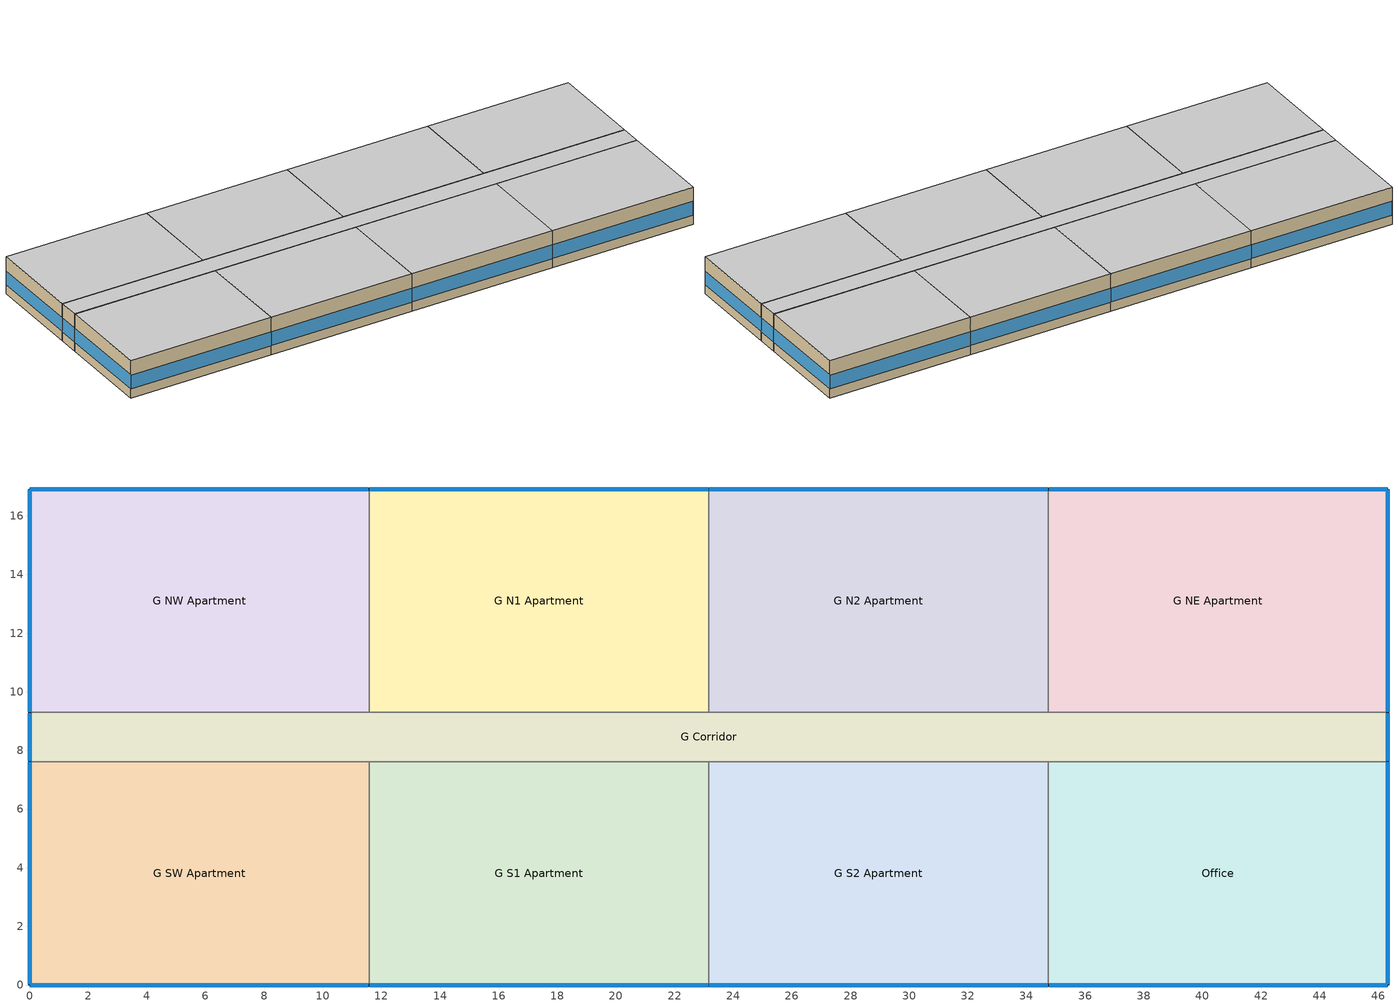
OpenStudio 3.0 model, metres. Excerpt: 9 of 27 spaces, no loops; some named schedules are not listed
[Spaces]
G S1 Apartment
 floor ground: 23.16,7.62 23.16,0 11.58,0 11.58,7.62 z0
 wall outside: 11.58,0 23.16,0 z0:3.05
 wall to G S2 Apartment: 23.16,0 23.16,7.62 z0:3.05
 wall to G Corridor: 23.16,7.62 11.58,7.62 z0:3.05
 wall to G SW Apartment: 11.58,7.62 11.58,0 z0:3.05
 window (BTAP-Ext-FixedWindow:U=0.220 SHGC=0.600): 11.61,0 23.14,0 z0.76:1.89
 ceiling adiabatic (BTAP-Int-Wall): 23.16,0 23.16,7.62 11.58,7.62 11.58,0 z3.05
G S2 Apartment
 floor ground: 34.75,7.62 34.75,0 23.16,0 23.16,7.62 z0
 wall outside: 23.16,0 34.75,0 z0:3.05
 wall to Office: 34.75,0 34.75,7.62 z0:3.05
 wall to G Corridor: 34.75,7.62 23.16,7.62 z0:3.05
 window (BTAP-Ext-FixedWindow:U=0.220 SHGC=0.600): 23.19,0 34.72,0 z0.76:1.89
 ceiling adiabatic (BTAP-Int-Wall): 34.75,0 34.75,7.62 23.16,7.62 23.16,0 z3.05
G NE Apartment
 floor ground: 46.33,16.92 46.33,9.3 34.75,9.3 34.75,16.92 z0
 wall outside: 46.33,9.3 46.33,16.92 34.75,16.92 z0:3.05
 wall to G Corridor: 34.75,9.3 46.33,9.3 z0:3.05
 wall to G N2 Apartment: 34.75,16.92 34.75,9.3 z0:3.05
 window (BTAP-Ext-FixedWindow:U=0.220 SHGC=0.600): 46.33,9.32 46.33,16.89 / 46.3,16.92 34.77,16.92 z0.76:1.89
 ceiling adiabatic (BTAP-Int-Wall): 46.33,9.3 46.33,16.92 34.75,16.92 34.75,9.3 z3.05
G NW Apartment
 floor ground: 11.58,16.92 11.58,9.3 0,9.3 0,16.92 z0
 wall outside: 11.58,16.92 0,16.92 0,9.3 z0:3.05
 wall to G N1 Apartment: 11.58,9.3 11.58,16.92 z0:3.05
 wall to G Corridor: 0,9.3 11.58,9.3 z0:3.05
 window (BTAP-Ext-FixedWindow:U=0.220 SHGC=0.600): 11.56,16.92 0.03,16.92 / 0,16.89 0,9.32 z0.76:1.89
 ceiling adiabatic (BTAP-Int-Wall): 11.58,9.3 11.58,16.92 0,16.92 0,9.3 z3.05
G N1 Apartment
 floor ground: 23.16,16.92 23.16,9.3 11.58,9.3 11.58,16.92 z0
 wall outside: 23.16,16.92 11.58,16.92 z0:3.05
 wall to G N2 Apartment: 23.16,9.3 23.16,16.92 z0:3.05
 wall to G Corridor: 11.58,9.3 23.16,9.3 z0:3.05
 window (BTAP-Ext-FixedWindow:U=0.220 SHGC=0.600): 23.14,16.92 11.61,16.92 z0.76:1.89
 ceiling adiabatic (BTAP-Int-Wall): 23.16,9.3 23.16,16.92 11.58,16.92 11.58,9.3 z3.05
Office
 floor ground: 46.33,7.62 46.33,0 34.75,0 34.75,7.62 z0
 wall outside: 34.75,0 46.33,0 46.33,7.62 z0:3.05
 wall to G Corridor: 46.33,7.62 34.75,7.62 z0:3.05
 window (BTAP-Ext-FixedWindow:U=0.220 SHGC=0.600): 46.33,0.03 46.33,7.59 / 34.77,0 46.3,0 z0.76:1.89
 ceiling adiabatic (BTAP-Int-Wall): 46.33,0 46.33,7.62 34.75,7.62 34.75,0 z3.05
G Corridor
 floor ground: 46.33,9.3 46.33,7.62 0,7.62 0,9.3 z0
 wall outside: 46.33,7.62 46.33,9.3 / 0,9.3 0,7.62 z0:3.05
 wall to G N2 Apartment: 34.75,9.3 23.16,9.3 z0:3.05
 wall to G SW Apartment: 0,7.62 11.58,7.62 z0:3.05
 window (BTAP-Ext-FixedWindow:U=0.220 SHGC=0.600): 46.33,7.65 46.33,9.27 / 0,9.27 0,7.65 z0.76:1.92
 ceiling adiabatic (BTAP-Int-Wall): 46.33,7.62 46.33,9.3 0,9.3 0,7.62 z3.05
G SW Apartment
 floor ground: 11.58,7.62 11.58,0 0,0 0,7.62 z0
 wall outside: 0,7.62 0,0 11.58,0 z0:3.05
 window (BTAP-Ext-FixedWindow:U=0.220 SHGC=0.600): 0.03,0 11.56,0 / 0,7.59 0,0.03 z0.76:1.89
 ceiling adiabatic (BTAP-Int-Wall): 11.58,0 11.58,7.62 0,7.62 0,0 z3.05
G N2 Apartment
 floor ground: 34.75,16.92 34.75,9.3 23.16,9.3 23.16,16.92 z0
 wall outside: 34.75,16.92 23.16,16.92 z0:3.05
 window (BTAP-Ext-FixedWindow:U=0.220 SHGC=0.600): 34.72,16.92 23.19,16.92 z0.76:1.89
 ceiling adiabatic (BTAP-Int-Wall): 34.75,9.3 34.75,16.92 23.16,16.92 23.16,9.3 z3.05
[Site]
Ottawa=Macdonald-Cartier Intl AP_ON_CAN: Latitude {deg}=45.317; Longitude {deg}=-75.667; Time Zone {hr}=-5; Elevation {m}=114.9; Terrain=City
[Building]
MidriseApartment: North Axis {deg}=0; Default Construction Set=BTAP-Mass at hdd = 4500.0; Standards Number of Stories=4; Standards Number of Above Ground Stories=4; Standards Template=NECB2015; Standards Building Type=MidriseApartment
[Site:WaterMainsTemperature]
Calculation Method=Correlation; Annual Average Outdoor Air Temperature {C}=6.83333; Maximum Difference In Monthly Average Outdoor Air Temperatures {deltaC}=31.2
[Site:GroundTemperature:BuildingSurface]
19.527, 19.502, 19.536, 19.598, 20.002, 21.64, 22.225, 22.375, 21.449, 20.121, 19.802, 19.633
[SizingPeriod:DesignDay] Barometric Pressure {Pa}=99952; Sky Clearness=0; Rain Indicator=0; Snow Indicator=0; Day of Month=21; Daylight Saving Time Indicator=0; Humidity Indicating Type=Wetbulb; Dry-Bulb Temperature Range Modifier Type=DefaultMultipliers
Name | Maximum Dry-Bulb Temperature {C} | Daily Dry-Bulb Temperature Range {deltaC} | Humidity Indicating Conditions at Maximum Dry-Bulb | Wind Speed {m/s} | Wind Direction {deg} | Month | Day Type | Solar Model Indicator | ASHRAE Taub | ASHRAE Taud
Ottawa=Macdonald-Cartier Intl Ann Clg .4% Condns DB=>MWB | 30.6 | 10.1 | 21.8 | 4.6 | 220 | 7 | SummerDesignDay | ASHRAETau | 0.417 | 2.264
Ottawa=Macdonald-Cartier Intl Ann Htg 99.6% Condns DB | -24.2 | 0 | -24.2 | 3.5 | 290 | 1 | WinterDesignDay | ASHRAEClearSky
[Material:NoMass] Roughness=Smooth; Thermal Absorptance=0.9; Solar Absorptance=0.7
Name | Thermal Resistance {m2-K/W} | Visible Absorptance
Typical Carpet Pad; Typical Carpet Pad 1 | 0.21648 | 0.8
Typical Insulation 1 | 5.20402 | 0.7
Typical Insulation 2 | 3.77764 | 0.7
Typical Insulation 3 | 5.46446 | 0.7
Typical Carpet Pad 2 | 1.25503 | 0.8
Typical Carpet Pad 3; Typical Carpet Pad 4 | 3.45515 | 0.8
Typical Insulation 4 | 0.454528 | 0.7
Typical Insulation 5 | 0.454545 | 0.7
[Material]
Name | Roughness | Thickness {m} | Conductivity {W/m-K} | Density {kg/m3} | Specific Heat {J/kg-K} | Thermal Absorptance | Solar Absorptance | Visible Absorptance
G05 25mm wood | MediumSmooth | 0.0254 | 0.15 | 608 | 1630 | 0.9 | 0.5 | 0.5
100mm Normalweight concrete floor 1 | MediumSmooth | 0.1016 | 2.31 | 2322 | 832
G01 13mm gypsum board 1 | Smooth | 0.0127 | 0.16 | 800 | 1090 | 0.9 | 0.7 | 0.5
4 in. Normalweight Concrete Floor 1 | MediumRough | 0.1016 | 2.31 | 2322 | 832 | 0.9 | 0.7 | 0.7
1IN Stucco 1 | Smooth | 0.0253 | 0.6918 | 1858 | 837 | 0.9 | 0.7 | 0.92
8IN CONCRETE HW RefBldg 1 | Rough | 0.2032 | 1.311 | 2240 | 836.8 | 0.9 | 0.7 | 0.7
1/2IN Gypsum 1 | Smooth | 0.0127 | 0.16 | 784.9 | 830 | 0.9 | 0.4 | 0.4
Metal Roof Surface 1; F08 Metal surface 1 | Smooth | 0.0008 | 45.28 | 7824 | 500 | 0.9 | 0.7 | 0.7
6 in. Normalweight Concrete Floor 1; 6 in. Normalweight Concrete Floor 2; 6 in. Normalweight Concrete Floor 3 | MediumRough | 0.1524 | 2.31 | 2322 | 832 | 0.9 | 0.7 | 0.7
[Construction]
BTAP-Int-Partition; BTAP-Int-Door: G05 25mm wood
BTAP-Int-Floor: 100mm Normalweight concrete floor 1, Typical Carpet Pad
BTAP-Int-Wall: G01 13mm gypsum board 1, G01 13mm gypsum board 1
BTAP-Int-Ceiling: Typical Carpet Pad, 100mm Normalweight concrete floor 1
BTAP-Int-Window: SimpleGlazing
BTAP-Ext-Floor-Mass:U-0.183: Typical Insulation 1, 4 in. Normalweight Concrete Floor 1, Typical Carpet Pad 1
BTAP-Ext-Wall-Mass:U-0.247: 1IN Stucco 1, 8IN CONCRETE HW RefBldg 1, Typical Insulation 2, 1/2IN Gypsum 1
BTAP-Ext-Roof-Metal:U-0.183: Metal Roof Surface 1, Typical Insulation 3
BTAP-Grnd-Floor-Mass:U-0.757: 6 in. Normalweight Concrete Floor 1, Typical Carpet Pad 2
BTAP-Grnd-Wall-Mass:U-0.284: 6 in. Normalweight Concrete Floor 2, Typical Carpet Pad 3
BTAP-Grnd-Roof-Mass:U-0.284: 6 in. Normalweight Concrete Floor 3, Typical Carpet Pad 4
BTAP-Ext-FixedWindow:U=0.220 SHGC=0.600; BTAP-Ext-GlassDoors:U=0.220 SHGC=0.600; BTAP-Ext-Skylights:U=0.220 SHGC=0.600; BTAP-Ext-DaylightDomes:U=0.220 SHGC=0.600; BTAP-Ext-DaylightDiffuser:U=0.220 SHGC=0.600: SimpleGlazing:U=0.220 SHGC=0.600
BTAP-Ext-Door:U-2.2: F08 Metal surface 1, Typical Insulation 4
BTAP-Ext-OverHeadDoor:U-2.2: Typical Insulation 5
[DefaultConstructionSet]
BTAP-Mass at hdd = 4500.0: Default Exterior Surface Constructions=BTAP-Mass at hdd = 4500.0; Default Interior Surface Constructions=Default Surface Constructions 2; Default Ground Contact Surface Constructions=BTAP-Mass at hdd = 4500.0 1; Default Exterior SubSurface Constructions=BTAP-Mass at hdd = 4500.0; Default Interior SubSurface Constructions=Default Sub Surface Constructions 2; Interior Partition Construction=BTAP-Int-Partition
[DefaultSurfaceConstructions]
Name | Floor Construction | Wall Construction | Roof Ceiling Construction
Default Surface Constructions 2 | BTAP-Int-Floor | BTAP-Int-Wall | BTAP-Int-Ceiling
BTAP-Mass at hdd = 4500.0 | BTAP-Ext-Floor-Mass:U-0.183 | BTAP-Ext-Wall-Mass:U-0.247 | BTAP-Ext-Roof-Metal:U-0.183
BTAP-Mass at hdd = 4500.0 1 | BTAP-Grnd-Floor-Mass:U-0.757 | BTAP-Grnd-Wall-Mass:U-0.284 | BTAP-Grnd-Roof-Mass:U-0.284
[DefaultSubSurfaceConstructions]
Name | Fixed Window Construction | Operable Window Construction | Door Construction | Glass Door Construction | Overhead Door Construction | Skylight Construction | Tubular Daylight Dome Construction | Tubular Daylight Diffuser Construction
Default Sub Surface Constructions 2 | BTAP-Int-Window | BTAP-Int-Window | BTAP-Int-Door
BTAP-Mass at hdd = 4500.0 | BTAP-Ext-FixedWindow:U=0.220 SHGC=0.600 | BTAP-Ext-FixedWindow:U=0.220 SHGC=0.600 | BTAP-Ext-Door:U-2.2 | BTAP-Ext-GlassDoors:U=0.220 SHGC=0.600 | BTAP-Ext-OverHeadDoor:U-2.2 | BTAP-Ext-Skylights:U=0.220 SHGC=0.600 | BTAP-Ext-DaylightDomes:U=0.220 SHGC=0.600 | BTAP-Ext-DaylightDiffuser:U=0.220 SHGC=0.600
[WindowMaterial:SimpleGlazingSystem] U-Factor {W/m2-K}=2.2; Solar Heat Gain Coefficient=0.6; Visible Transmittance=0.21
SimpleGlazing; SimpleGlazing:U=0.220 SHGC=0.600
[Space] Building Story=Building Story 1
Name | Space Type | Thermal Zone
G Corridor | Space Function Corridor/Transition area other-sch-G | WILD_ST=Corridor/Transition area other-sch-G_FL=Building Story 1_SCH=G
G S1 Apartment | Space Function Dwelling units general | DU_BT=Space Function_ST=Dwelling units general_FL=Building Story 1_SCHG
G S2 Apartment | Space Function Dwelling units general | DU_BT=Space Function_ST=Dwelling units general_FL=Building Story 1_SCHG 1
G NW Apartment | Space Function Dwelling units general | DU_BT=Space Function_ST=Dwelling units general_FL=Building Story 1_SCHG 2
Office | Space Function Conference/Meeting/Multi-purpose room | ALL_ST=Conference/Meeting/Multi-purpose room_FL=Building Story 1_SCH=C
G NE Apartment | Space Function Dwelling units general | DU_BT=Space Function_ST=Dwelling units general_FL=Building Story 1_SCHG 3
G SW Apartment | Space Function Dwelling units general | DU_BT=Space Function_ST=Dwelling units general_FL=Building Story 1_SCHG 4
G N1 Apartment | Space Function Dwelling units general | DU_BT=Space Function_ST=Dwelling units general_FL=Building Story 1_SCHG 5
G N2 Apartment | Space Function Dwelling units general | DU_BT=Space Function_ST=Dwelling units general_FL=Building Story 1_SCHG 6
[BuildingStory]
Building Story 1: Nominal Z Coordinate {m}=0
[SpaceType] Standards Building Type=Space Function
Name | Default Schedule Set | Design Specification Outdoor Air Object | Standards Space Type
Space Function Corridor/Transition area other-sch-G | Space Function Corridor/Transition area other-sch-G Schedule Set | Space Function Corridor/Transition area other-sch-G Ventilation | Corridor/Transition area other-sch-G
Space Function Dwelling units general | Space Function Dwelling units general Schedule Set | Space Function Dwelling units general Ventilation | Dwelling units general
Space Function Conference/Meeting/Multi-purpose room | Space Function Conference/Meeting/Multi-purpose room Schedule Set | Space Function Conference/Meeting/Multi-purpose room Ventilation | Conference/Meeting/Multi-purpose room
[People:Definition] Number of People Calculation Method=People/Area; Fraction Radiant=0.3
Name | People per Space Floor Area {person/m2}
Space Function Conference/Meeting/Multi-purpose room People Definition | 0.200073
Space Function Corridor/Transition area other-sch-G People Definition | 0.0100036
Space Function Dwelling units general People Definition | 0.0400145
[People] Work Efficiency Schedule=Work Efficiency Schedule; Clothing Insulation Schedule=Clothing Schedule; Air Velocity Schedule=Air Velocity Schedule; Multiplier=1
Name | People Definition | Space or SpaceType
Space Function Conference/Meeting/Multi-purpose room People | Space Function Conference/Meeting/Multi-purpose room People Definition | Space Function Conference/Meeting/Multi-purpose room
Space Function Corridor/Transition area other-sch-G People | Space Function Corridor/Transition area other-sch-G People Definition | Space Function Corridor/Transition area other-sch-G
Space Function Dwelling units general People | Space Function Dwelling units general People Definition | Space Function Dwelling units general
[Lights:Definition] Design Level Calculation Method=Watts/Area; Fraction Radiant=0.5; Fraction Visible=0.2
Name | Watts per Space Floor Area {W/m2}
Space Function Conference/Meeting/Multi-purpose room Lights Definition | 13.3048
Space Function Corridor/Transition area other-sch-G Lights Definition | 7.10258
Space Function Dwelling units general Lights Definition | 5.00182
[Lights] Fraction Replaceable=1
Name | Lights Definition | Space or SpaceType
Space Function Conference/Meeting/Multi-purpose room Lights | Space Function Conference/Meeting/Multi-purpose room Lights Definition | Space Function Conference/Meeting/Multi-purpose room
Space Function Corridor/Transition area other-sch-G Lights | Space Function Corridor/Transition area other-sch-G Lights Definition | Space Function Corridor/Transition area other-sch-G
Space Function Dwelling units general Lights | Space Function Dwelling units general Lights Definition | Space Function Dwelling units general
[ElectricEquipment:Definition] Design Level Calculation Method=Watts/Area; Fraction Radiant=0.5
Name | Watts per Space Floor Area {W/m2}
Space Function Conference/Meeting/Multi-purpose room Elec Equip Definition | 1.00036
Space Function Dwelling units general Elec Equip Definition | 5.00182
[ElectricEquipment]
Name | Electric Equipment Definition | Space or SpaceType
Space Function Conference/Meeting/Multi-purpose room Elec Equip | Space Function Conference/Meeting/Multi-purpose room Elec Equip Definition | Space Function Conference/Meeting/Multi-purpose room
Space Function Dwelling units general Elec Equip | Space Function Dwelling units general Elec Equip Definition | Space Function Dwelling units general
[DesignSpecification:OutdoorAir] Outdoor Air Method=Sum; Outdoor Air Flow per Floor Area {m3/s-m2}=0.0003048
Name | Outdoor Air Flow per Person {m3/s-person}
Space Function Conference/Meeting/Multi-purpose room Ventilation | 0.00634769
Space Function Corridor/Transition area other-sch-G Ventilation
Space Function Dwelling units general Ventilation | 0.00235974
[DefaultScheduleSet] People Activity Level Schedule=NECB-Activity; Infiltration Schedule=Always On
Name | Number of People Schedule | Lighting Schedule | Electric Equipment Schedule
Space Function Conference/Meeting/Multi-purpose room Schedule Set | NECB-C-Occupancy | NECB-C-Occupancy-NECB-C-Lighting-0.5-0.0-0.67-Light Ruleset | NECB-C-Electric-Equipment
Space Function Corridor/Transition area other-sch-G Schedule Set; Space Function Dwelling units general Schedule Set | NECB-G-Occupancy | NECB-G-Lighting | NECB-G-Electric-Equipment
[ThermostatSetpoint:DualSetpoint]
Name | Heating Setpoint Temperature Schedule | Cooling Setpoint Temperature Schedule
Space Function Dwelling units general Thermostat 57; Space Function Dwelling units general Thermostat 58; Space Function Dwelling units general Thermostat 62; Space Function Dwelling units general Thermostat 64; Space Function Dwelling units general Thermostat 65; Space Function Dwelling units general Thermostat 66; Space Function Dwelling units general Thermostat 67; Space Function Corridor/Transition area other-sch-G Thermostat 7 | NECB-G-Thermostat Setpoint-Heating | NECB-G-Thermostat Setpoint-Cooling
Space Function Conference/Meeting/Multi-purpose room Thermostat 3 | NECB-C-Thermostat Setpoint-Heating | NECB-C-Thermostat Setpoint-Cooling
[SpaceInfiltration:DesignFlowRate] Schedule=Always On Discrete; Design Flow Rate Calculation Method=Flow/ExteriorArea; Flow per Exterior Surface Area {m3/s-m2}=0.00025; Constant Term Coefficient=0; Temperature Term Coefficient=0; Velocity Term Coefficient=0.224; Velocity Squared Term Coefficient=0
Name | Space or SpaceType
G Corridor Infiltration | G Corridor
G N1 Apartment Infiltration | G N1 Apartment
G N2 Apartment Infiltration | G N2 Apartment
G NE Apartment Infiltration | G NE Apartment
G NW Apartment Infiltration | G NW Apartment
G S1 Apartment Infiltration | G S1 Apartment
G S2 Apartment Infiltration | G S2 Apartment
G SW Apartment Infiltration | G SW Apartment
Office Infiltration | Office
[ThermalZone] Use Ideal Air Loads=No
Name | Thermostat
DU_BT=Space Function_ST=Dwelling units general_FL=Building Story 1_SCHG | Space Function Dwelling units general Thermostat 57
DU_BT=Space Function_ST=Dwelling units general_FL=Building Story 1_SCHG 1 | Space Function Dwelling units general Thermostat 58
DU_BT=Space Function_ST=Dwelling units general_FL=Building Story 1_SCHG 2 | Space Function Dwelling units general Thermostat 62
DU_BT=Space Function_ST=Dwelling units general_FL=Building Story 1_SCHG 3 | Space Function Dwelling units general Thermostat 64
DU_BT=Space Function_ST=Dwelling units general_FL=Building Story 1_SCHG 4 | Space Function Dwelling units general Thermostat 65
DU_BT=Space Function_ST=Dwelling units general_FL=Building Story 1_SCHG 5 | Space Function Dwelling units general Thermostat 66
DU_BT=Space Function_ST=Dwelling units general_FL=Building Story 1_SCHG 6 | Space Function Dwelling units general Thermostat 67
ALL_ST=Conference/Meeting/Multi-purpose room_FL=Building Story 1_SCH=C | Space Function Conference/Meeting/Multi-purpose room Thermostat 3
WILD_ST=Corridor/Transition area other-sch-G_FL=Building Story 1_SCH=G | Space Function Corridor/Transition area other-sch-G Thermostat 7
[AvailabilityManager:NightCycle] Applicability Schedule=Always On Discrete; Control Type=CycleOnAny; Thermostat Tolerance {deltaC}=1; Cycling Run Time {s}=3600
Availability Manager Night Cycle 1; Availability Manager Night Cycle 2; Availability Manager Night Cycle 3; Availability Manager Night Cycle 4; Availability Manager Night Cycle 5; Availability Manager Night Cycle 6; Availability Manager Night Cycle 7; Availability Manager Night Cycle 8; Availability Manager Night Cycle 9; Availability Manager Night Cycle 10; Availability Manager Night Cycle 11; Availability Manager Night Cycle 12; Availability Manager Night Cycle 13; Availability Manager Night Cycle 14; Availability Manager Night Cycle 15; Availability Manager Night Cycle 16; Availability Manager Night Cycle 17; Availability Manager Night Cycle 18; Availability Manager Night Cycle 19; Availability Manager Night Cycle 20; Availability Manager Night Cycle 21; Availability Manager Night Cycle 22; Availability Manager Night Cycle 23; Availability Manager Night Cycle 24; Availability Manager Night Cycle 25
[Schedule:Constant]
Always On Discrete: Value=1
[Schedule:Ruleset]
Clothing Schedule: Default Day Schedule=Clothing Schedule Default Winter Clothes
Air Velocity Schedule: Default Day Schedule=Air Velocity Schedule Default
Work Efficiency Schedule: Default Day Schedule=Work Efficiency Schedule Default
NECB-C-Occupancy: Default Day Schedule=NECB-C-Occupancy Default
NECB-Activity: Default Day Schedule=NECB-Activity Default; Summer Design Day Schedule=NECB-Activity Summer Design Day; Winter Design Day Schedule=NECB-Activity Winter Design Day
NECB-C-Occupancy-NECB-C-Lighting-0.5-0.0-0.67-Light Ruleset: Default Day Schedule=NECB-C-Occupancy-NECB-C-Lighting-0.5-0.0-0.67-Light Default
NECB-C-Electric-Equipment: Default Day Schedule=NECB-C-Electric-Equipment Default
Always On: Default Day Schedule=Always On Default
NECB-C-Thermostat Setpoint-Heating: Default Day Schedule=NECB-C-Thermostat Setpoint-Heating Default
NECB-C-Thermostat Setpoint-Cooling: Default Day Schedule=NECB-C-Thermostat Setpoint-Cooling Default
NECB-G-Occupancy: Default Day Schedule=NECB-G-Occupancy Default
NECB-G-Lighting: Default Day Schedule=NECB-G-Lighting Default
NECB-G-Electric-Equipment: Default Day Schedule=NECB-G-Electric-Equipment Default
NECB-G-Thermostat Setpoint-Heating: Default Day Schedule=NECB-G-Thermostat Setpoint-Heating Default
NECB-G-Thermostat Setpoint-Cooling: Default Day Schedule=NECB-G-Thermostat Setpoint-Cooling Default
[Schedule:Day]
NECB-C-Thermostat Setpoint-Heating Default: 7, 0, 18, 8, 0, 20, 21, 0, 22, 24, 0, 18
NECB-C-Thermostat Setpoint-Cooling Default: 7, 0, 35, 21, 0, 24, 24, 0, 35
NECB-G-Thermostat Setpoint-Heating Default: 1, 0, 22, 7, 0, 18, 8, 0, 20, 24, 0, 22
NECB-G-Thermostat Setpoint-Cooling Default: 24, 0, 24
[Schedule:Rule] Date Specification Type=DateRange; Start Month=1; Start Day=1; End Month=12; End Day=31
Name | Schedule Ruleset | Rule Order | Day Schedule | Apply Monday | Apply Tuesday | Apply Wednesday | Apply Thursday | Apply Friday | Apply Saturday | Apply Sunday
Schedule Rule 11 | NECB-C-Thermostat Setpoint-Heating | 2 | NECB-C-Thermostat Setpoint-Heating Default|Wkdy Day | Yes | Yes | Yes | Yes | Yes
Schedule Rule 12 | NECB-C-Thermostat Setpoint-Heating | 1 | NECB-C-Thermostat Setpoint-Heating Sat Day |  |  |  |  |  | Yes
Schedule Rule 13 | NECB-C-Thermostat Setpoint-Heating | 0 | NECB-C-Thermostat Setpoint-Heating Sun|Hol Day |  |  |  |  |  |  | Yes
Schedule Rule 26 | NECB-G-Thermostat Setpoint-Heating | 2 | NECB-G-Thermostat Setpoint-Heating Default|Wkdy Day | Yes | Yes | Yes | Yes | Yes
Schedule Rule 27 | NECB-G-Thermostat Setpoint-Heating | 1 | NECB-G-Thermostat Setpoint-Heating Sat Day |  |  |  |  |  | Yes
Schedule Rule 28 | NECB-G-Thermostat Setpoint-Heating | 0 | NECB-G-Thermostat Setpoint-Heating Sun|Hol Day |  |  |  |  |  |  | Yes
Schedule Rule 29 | NECB-G-Thermostat Setpoint-Cooling | 2 | NECB-G-Thermostat Setpoint-Cooling Default|Wkdy Day | Yes | Yes | Yes | Yes | Yes
Schedule Rule 30 | NECB-G-Thermostat Setpoint-Cooling | 1 | NECB-G-Thermostat Setpoint-Cooling Sat Day |  |  |  |  |  | Yes
Schedule Rule 31 | NECB-G-Thermostat Setpoint-Cooling | 0 | NECB-G-Thermostat Setpoint-Cooling Sun|Hol Day |  |  |  |  |  |  | Yes
